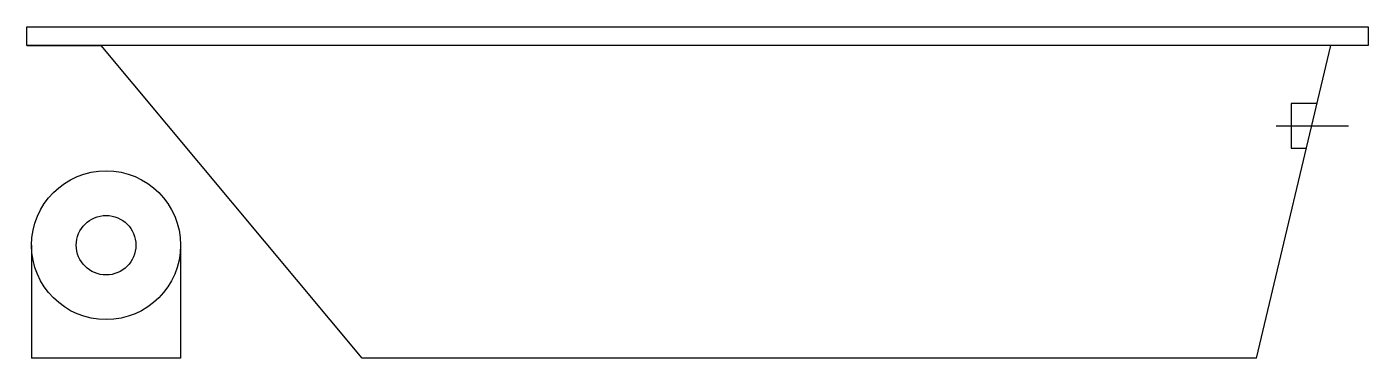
# Model space of a CAD drawing. Header units: millimetres. Extents: x 673.88 to 675.68, y 767.76 to 768.2.
import ezdxf

# ---------------------------------------------------------------- set-up
doc = ezdxf.new("R2010")
doc.units = ezdxf.units.MM
doc.linetypes.add('HIDDEN2', pattern=[0.1875, 0.125, -0.0625])
doc.layers.add('Acqualife', color=3, linetype='Continuous')

msp = doc.modelspace()

# ---------------------------------------------------------------- linework, layer by layer
at = {"layer": 'Acqualife'}
for p, q in [((673.8841, 768.2005), (675.0334, 768.2005)), ((673.8841, 768.1755), (673.8841, 768.2005)), ((675.0334, 768.2005), (675.6841, 768.2005)), ((675.6841, 768.2005), (675.6841, 768.1755)), ((673.8841, 768.1755), (673.9841, 768.1755)), ((675.0334, 768.1755), (673.8841, 768.1755)), ((675.6841, 768.1755), (675.0334, 768.1755)), ((675.6841, 768.1755), (675.6341, 768.1755)), ((673.8905, 767.9072), (673.8905, 767.7555)), ((674.0905, 767.9072), (674.0905, 767.7555)), ((674.0905, 767.7555), (673.8905, 767.7555))]:
    msp.add_line(p, q, dxfattribs=at)
at = {"layer": 'Acqualife', "color": 2}
for p, q in [((674.3341, 767.7555), (673.9841, 768.1755)), ((675.5341, 767.7555), (675.6341, 768.1755)), ((675.5906, 768.0976), (675.5806, 768.0976)), ((675.5806, 768.0976), (675.5806, 768.0476)), ((675.5806, 768.0976), (675.5806, 768.0676)), ((675.6156, 768.0976), (675.5906, 768.0976)), ((675.5806, 768.0476), (675.5806, 768.0376)), ((675.5806, 768.0376), (675.6013, 768.0376)), ((675.0334, 767.7555), (674.3341, 767.7555)), ((675.5341, 767.7555), (675.0334, 767.7555))]:
    msp.add_line(p, q, dxfattribs=at)
at = {"layer": 'Acqualife', "color": 1, "linetype": 'HIDDEN2', "ltscale": 0.25}
msp.add_line((675.5606, 768.0676), (675.6576, 768.0676), dxfattribs=at)
at = {"layer": 'Acqualife'}
for radius in [0.1, 0.04]:
    msp.add_circle((673.9905, 767.9072), radius, dxfattribs=at)

doc.saveas('drawing.dxf')
